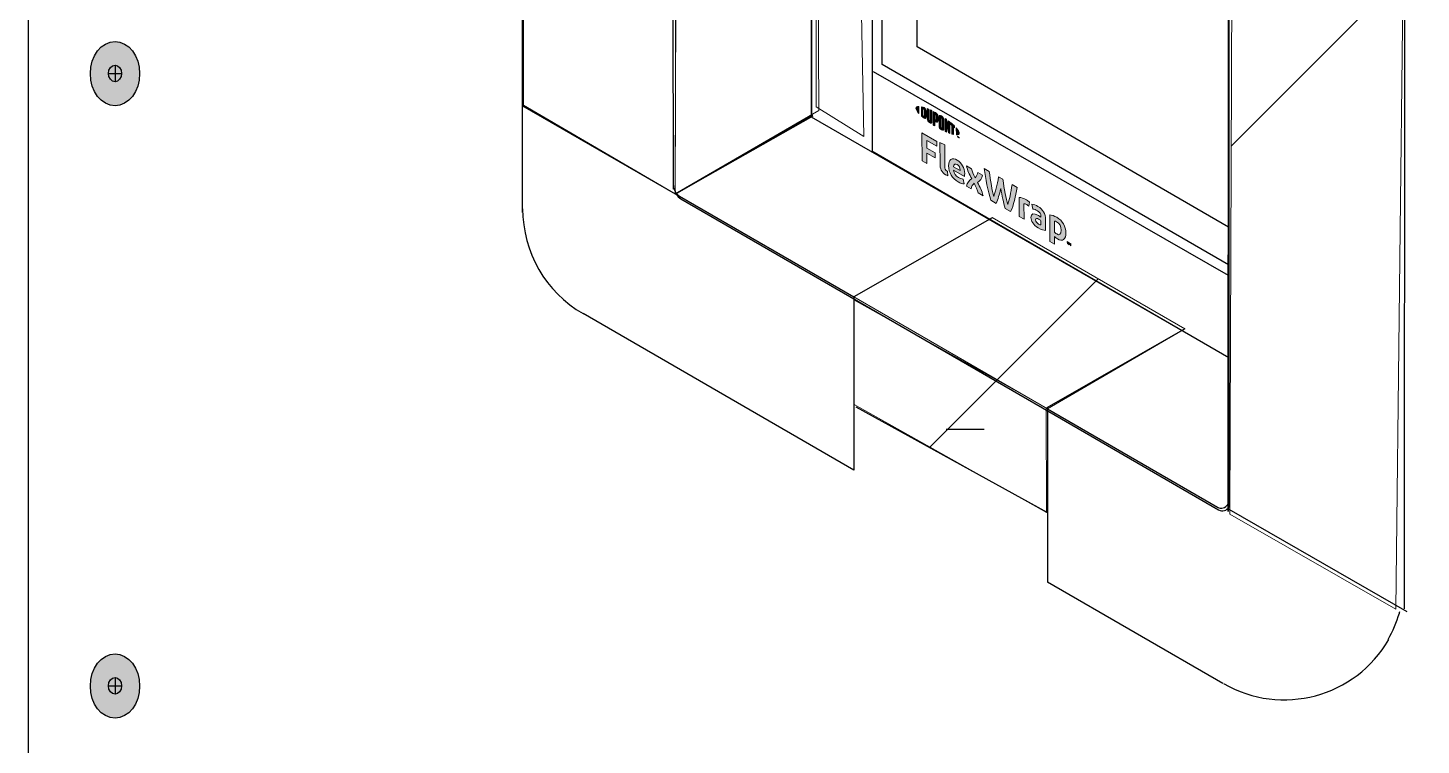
# Model space of a CAD drawing. Header units: inches. Extents: x -22 to 84, y -21 to 19.
# Drawn here: x 62.938 to 65.816, y 7.618 to 9.1 of the extents above; entities that cross this region are included whole.
import ezdxf

# ---------------------------------------------------------------- set-up
doc = ezdxf.new("R2010")
doc.units = ezdxf.units.IN
doc.header["$MEASUREMENT"] = 0
for name, color, linetype, lineweight in [('G-ANNO-TTLB', 7, 'Continuous', 0), ('Layer 12', 7, 'Continuous', 0), ('TYVEK', 7, 'Continuous', 0)]:
    doc.layers.add(name, color=color, linetype=linetype, lineweight=lineweight)
pattern_1 = [(45, (0, 0), (-7.071, 7.071), [])]

# ---------------------------------------------------------------- blocks, each defined once
blk = doc.blocks.new('Block_61')
at = {"layer": 'TYVEK', "true_color": 0x003b71, "transparency": 33554687}
h = blk.add_hatch(color=156, dxfattribs=at)
h.dxf.hatch_style = 2
edge = h.paths.add_edge_path()
edge.add_spline(control_points=[(64.7852, 8.8252), (64.7852, 8.8252), (64.785, 8.8827), (64.785, 8.8827), (64.785, 8.8827), (64.8154, 8.8653), (64.8154, 8.8653), (64.8154, 8.8653), (64.8154, 8.8552), (64.8154, 8.8552), (64.8154, 8.8552), (64.7952, 8.8668), (64.7952, 8.8668), (64.7952, 8.8668), (64.7953, 8.8512), (64.7953, 8.8512), (64.7953, 8.8512), (64.8122, 8.8415), (64.8122, 8.8415), (64.8122, 8.8415), (64.8122, 8.8315), (64.8122, 8.8315), (64.8122, 8.8315), (64.7953, 8.8412), (64.7953, 8.8412), (64.7953, 8.8412), (64.7953, 8.8193), (64.7953, 8.8193), (64.7953, 8.8193), (64.7852, 8.8252), (64.7852, 8.8252)], knot_values=[0, 0, 0, 0, 1, 1, 1, 2, 2, 2, 3, 3, 3, 4, 4, 4, 5, 5, 5, 6, 6, 6, 7, 7, 7, 8, 8, 8, 9, 9, 9, 10, 10, 10, 10], degree=3, periodic=0)
h = blk.add_hatch(color=156, dxfattribs=at)
h.dxf.hatch_style = 2
edge = h.paths.add_edge_path()
edge.add_spline(control_points=[(64.832, 8.8135), (64.832, 8.809), (64.833, 8.8061), (64.8359, 8.8044), (64.8366, 8.804), (64.8373, 8.8037), (64.8379, 8.8035), (64.8379, 8.8035), (64.8387, 8.7941), (64.8387, 8.7941), (64.8373, 8.7946), (64.8351, 8.7955), (64.8337, 8.7963), (64.8255, 8.801), (64.8222, 8.8091), (64.8222, 8.8189), (64.8222, 8.8189), (64.8221, 8.8628), (64.8221, 8.8628), (64.8221, 8.8628), (64.8319, 8.8578), (64.8319, 8.8578), (64.8319, 8.8578), (64.832, 8.8135), (64.832, 8.8135)], knot_values=[0, 0, 0, 0, 1, 1, 1, 2, 2, 2, 3, 3, 3, 4, 4, 4, 5, 5, 5, 6, 6, 6, 7, 7, 7, 8, 8, 8, 8], degree=3, periodic=0)
h = blk.add_hatch(color=156, dxfattribs=at)
h.dxf.hatch_style = 2
edge = h.paths.add_edge_path()
edge.add_spline(control_points=[(64.8502, 8.8128), (64.8502, 8.8128), (64.8638, 8.805), (64.8638, 8.805), (64.8638, 8.805), (64.8638, 8.806), (64.8638, 8.806), (64.8637, 8.8106), (64.8616, 8.8152), (64.8577, 8.8174), (64.8535, 8.8198), (64.8508, 8.818), (64.8502, 8.8128)], knot_values=[0, 0, 0, 0, 1, 1, 1, 2, 2, 2, 3, 3, 3, 4, 4, 4, 4], degree=3, periodic=0)
edge = h.paths.add_edge_path()
edge.add_spline(control_points=[(64.8719, 8.7772), (64.8687, 8.7774), (64.8641, 8.7789), (64.8594, 8.7816), (64.8479, 8.7882), (64.8401, 8.801), (64.84, 8.8147), (64.84, 8.8277), (64.8472, 8.8325), (64.8577, 8.8265), (64.867, 8.8211), (64.8731, 8.81), (64.8732, 8.7989), (64.8732, 8.7965), (64.873, 8.7944), (64.8729, 8.7929), (64.8729, 8.7929), (64.8504, 8.8058), (64.8504, 8.8058), (64.8513, 8.7987), (64.8547, 8.7938), (64.8604, 8.7905), (64.8639, 8.7885), (64.8672, 8.7875), (64.8703, 8.7872), (64.8703, 8.7872), (64.8719, 8.7772), (64.8719, 8.7772)], knot_values=[0, 0, 0, 0, 1, 1, 1, 2, 2, 2, 3, 3, 3, 4, 4, 4, 5, 5, 5, 6, 6, 6, 7, 7, 7, 8, 8, 8, 9, 9, 9, 9], degree=3, periodic=0)
h = blk.add_hatch(color=156, dxfattribs=at)
h.dxf.hatch_style = 2
edge = h.paths.add_edge_path()
edge.add_spline(control_points=[(64.8877, 8.7883), (64.8829, 8.7971), (64.8791, 8.805), (64.8769, 8.8144), (64.8769, 8.8144), (64.8875, 8.8083), (64.8875, 8.8083), (64.8884, 8.8041), (64.8916, 8.7967), (64.8947, 8.7902), (64.8974, 8.7933), (64.8996, 8.7968), (64.9001, 8.8011), (64.9001, 8.8011), (64.9101, 8.7954), (64.9101, 8.7954), (64.9083, 8.7879), (64.9051, 8.7837), (64.8998, 8.7804), (64.905, 8.7708), (64.9085, 8.7631), (64.9114, 8.7527), (64.9114, 8.7527), (64.9008, 8.7588), (64.9008, 8.7588), (64.8993, 8.7643), (64.8957, 8.7725), (64.8927, 8.7787), (64.89, 8.7757), (64.8875, 8.7723), (64.8865, 8.767), (64.8865, 8.767), (64.8769, 8.7725), (64.8769, 8.7725), (64.8787, 8.78), (64.882, 8.7847), (64.8877, 8.7883)], knot_values=[0, 0, 0, 0, 1, 1, 1, 2, 2, 2, 3, 3, 3, 4, 4, 4, 5, 5, 5, 6, 6, 6, 7, 7, 7, 8, 8, 8, 9, 9, 9, 10, 10, 10, 11, 11, 11, 12, 12, 12, 12], degree=3, periodic=0)
h = blk.add_hatch(color=156, dxfattribs=at)
h.dxf.hatch_style = 2
edge = h.paths.add_edge_path()
edge.add_spline(control_points=[(64.9711, 8.7759), (64.9711, 8.7759), (64.9815, 8.7699), (64.9815, 8.7699), (64.9788, 8.7523), (64.9741, 8.7324), (64.9681, 8.7201), (64.9681, 8.7201), (64.9569, 8.7266), (64.9569, 8.7266), (64.9534, 8.7388), (64.9503, 8.7527), (64.9476, 8.7677), (64.9449, 8.7558), (64.9419, 8.7455), (64.9383, 8.7372), (64.9383, 8.7372), (64.9272, 8.7437), (64.9272, 8.7437), (64.9214, 8.7627), (64.9163, 8.7882), (64.9136, 8.8089), (64.9136, 8.8089), (64.924, 8.8029), (64.924, 8.8029), (64.9262, 8.7843), (64.9302, 8.7626), (64.9332, 8.7513), (64.9362, 8.7591), (64.941, 8.7753), (64.943, 8.792), (64.943, 8.792), (64.9521, 8.7868), (64.9521, 8.7868), (64.9543, 8.7676), (64.959, 8.7461), (64.9621, 8.7347), (64.9649, 8.7426), (64.969, 8.7598), (64.9711, 8.7759)], knot_values=[0, 0, 0, 0, 1, 1, 1, 2, 2, 2, 3, 3, 3, 4, 4, 4, 5, 5, 5, 6, 6, 6, 7, 7, 7, 8, 8, 8, 9, 9, 9, 10, 10, 10, 11, 11, 11, 12, 12, 12, 13, 13, 13, 13], degree=3, periodic=0)
h = blk.add_hatch(color=156, dxfattribs=at)
h.dxf.hatch_style = 2
edge = h.paths.add_edge_path()
edge.add_spline(control_points=[(65.0008, 8.7443), (65.0034, 8.7428), (65.0058, 8.7411), (65.0072, 8.7399), (65.0072, 8.7399), (65.0058, 8.7314), (65.0058, 8.7314), (65.0046, 8.7326), (65.0031, 8.7336), (65.0016, 8.7345), (64.999, 8.736), (64.9972, 8.7364), (64.9957, 8.7365), (64.9957, 8.7365), (64.9958, 8.7043), (64.9958, 8.7043), (64.9958, 8.7043), (64.9859, 8.7099), (64.9859, 8.7099), (64.9859, 8.7099), (64.9858, 8.7493), (64.9858, 8.7493), (64.9897, 8.7493), (64.9957, 8.7472), (65.0008, 8.7443)], knot_values=[0, 0, 0, 0, 1, 1, 1, 2, 2, 2, 3, 3, 3, 4, 4, 4, 5, 5, 5, 6, 6, 6, 7, 7, 7, 8, 8, 8, 8], degree=3, periodic=0)
h = blk.add_hatch(color=156, dxfattribs=at)
h.dxf.hatch_style = 2
edge = h.paths.add_edge_path()
edge.add_spline(control_points=[(65.0307, 8.6925), (65.0307, 8.6925), (65.0307, 8.7013), (65.0307, 8.7013), (65.0291, 8.7026), (65.0274, 8.7039), (65.0257, 8.7048), (65.0224, 8.7067), (65.0198, 8.7067), (65.0198, 8.7028), (65.0198, 8.6994), (65.022, 8.6964), (65.0258, 8.6942), (65.0279, 8.693), (65.0297, 8.6924), (65.0307, 8.6925)], knot_values=[0, 0, 0, 0, 1, 1, 1, 2, 2, 2, 3, 3, 3, 4, 4, 4, 5, 5, 5, 5], degree=3, periodic=0)
edge = h.paths.add_edge_path()
edge.add_spline(control_points=[(65.0248, 8.6866), (65.015, 8.6922), (65.0101, 8.7006), (65.0101, 8.708), (65.0101, 8.7161), (65.0158, 8.7175), (65.0244, 8.7127), (65.0264, 8.7116), (65.0289, 8.7098), (65.0307, 8.7084), (65.0307, 8.7084), (65.0307, 8.7104), (65.0307, 8.7104), (65.0307, 8.7154), (65.0282, 8.7192), (65.0234, 8.722), (65.0203, 8.7238), (65.0169, 8.7251), (65.014, 8.7254), (65.014, 8.7254), (65.0122, 8.7353), (65.0122, 8.7353), (65.0153, 8.735), (65.0202, 8.7332), (65.0245, 8.7307), (65.035, 8.7247), (65.0402, 8.7153), (65.0402, 8.7042), (65.0402, 8.7042), (65.0403, 8.6813), (65.0403, 8.6813), (65.0374, 8.6813), (65.0319, 8.6825), (65.0248, 8.6866)], knot_values=[0, 0, 0, 0, 1, 1, 1, 2, 2, 2, 3, 3, 3, 4, 4, 4, 5, 5, 5, 6, 6, 6, 7, 7, 7, 8, 8, 8, 9, 9, 9, 10, 10, 10, 11, 11, 11, 11], degree=3, periodic=0)
h = blk.add_hatch(color=156, dxfattribs=at)
h.dxf.hatch_style = 2
edge = h.paths.add_edge_path()
edge.add_spline(control_points=[(65.0632, 8.6739), (65.0694, 8.6703), (65.0723, 8.6731), (65.0723, 8.6816), (65.0723, 8.689), (65.0696, 8.6954), (65.0631, 8.6992), (65.0613, 8.7002), (65.06, 8.7005), (65.0585, 8.7007), (65.0585, 8.7007), (65.0586, 8.6777), (65.0586, 8.6777), (65.06, 8.6763), (65.0611, 8.6751), (65.0632, 8.6739)], knot_values=[0, 0, 0, 0, 1, 1, 1, 2, 2, 2, 3, 3, 3, 4, 4, 4, 5, 5, 5, 5], degree=3, periodic=0)
edge = h.paths.add_edge_path()
edge.add_spline(control_points=[(65.0646, 8.6639), (65.0621, 8.6654), (65.0604, 8.6667), (65.0586, 8.6684), (65.0586, 8.6684), (65.0587, 8.6528), (65.0587, 8.6528), (65.0587, 8.6528), (65.0489, 8.6584), (65.0489, 8.6584), (65.0489, 8.6584), (65.0488, 8.7132), (65.0488, 8.7132), (65.0528, 8.713), (65.0585, 8.7112), (65.0636, 8.7083), (65.0753, 8.7015), (65.0823, 8.6893), (65.0823, 8.6762), (65.0823, 8.6627), (65.0757, 8.6575), (65.0646, 8.6639)], knot_values=[0, 0, 0, 0, 1, 1, 1, 2, 2, 2, 3, 3, 3, 4, 4, 4, 5, 5, 5, 6, 6, 6, 7, 7, 7, 7], degree=3, periodic=0)
h = blk.add_hatch(color=156, dxfattribs=at)
h.dxf.hatch_style = 2
edge = h.paths.add_edge_path()
edge.add_spline(control_points=[(65.0894, 8.6555), (65.0897, 8.6543), (65.0901, 8.6534), (65.0905, 8.6524), (65.0909, 8.6529), (65.0912, 8.6535), (65.0916, 8.6543), (65.0916, 8.6543), (65.0926, 8.6537), (65.0926, 8.6537), (65.0926, 8.6537), (65.0926, 8.6494), (65.0926, 8.6494), (65.0926, 8.6494), (65.0917, 8.6499), (65.0917, 8.6499), (65.0917, 8.6499), (65.0917, 8.6519), (65.0917, 8.6519), (65.0917, 8.6519), (65.0917, 8.6525), (65.0917, 8.6525), (65.0915, 8.6521), (65.0911, 8.6516), (65.0908, 8.6512), (65.0908, 8.6512), (65.0901, 8.6516), (65.0901, 8.6516), (65.0898, 8.6523), (65.0895, 8.6532), (65.0892, 8.654), (65.0892, 8.654), (65.0892, 8.6533), (65.0892, 8.6533), (65.0892, 8.6533), (65.0892, 8.6514), (65.0892, 8.6514), (65.0892, 8.6514), (65.0883, 8.6519), (65.0883, 8.6519), (65.0883, 8.6519), (65.0883, 8.6561), (65.0883, 8.6561), (65.0883, 8.6561), (65.0894, 8.6555), (65.0894, 8.6555)], knot_values=[0, 0, 0, 0, 1, 1, 1, 2, 2, 2, 3, 3, 3, 4, 4, 4, 5, 5, 5, 6, 6, 6, 7, 7, 7, 8, 8, 8, 9, 9, 9, 10, 10, 10, 11, 11, 11, 12, 12, 12, 13, 13, 13, 14, 14, 14, 15, 15, 15, 15], degree=3, periodic=0)
edge = h.paths.add_edge_path()
edge.add_spline(control_points=[(65.0859, 8.6565), (65.0859, 8.6565), (65.0849, 8.6571), (65.0849, 8.6571), (65.0849, 8.6571), (65.0849, 8.6581), (65.0849, 8.6581), (65.0849, 8.6581), (65.0879, 8.6563), (65.0879, 8.6563), (65.0879, 8.6563), (65.0879, 8.6554), (65.0879, 8.6554), (65.0879, 8.6554), (65.0869, 8.656), (65.0869, 8.656), (65.0869, 8.656), (65.0869, 8.6527), (65.0869, 8.6527), (65.0869, 8.6527), (65.0859, 8.6532), (65.0859, 8.6532), (65.0859, 8.6532), (65.0859, 8.6565), (65.0859, 8.6565)], knot_values=[0, 0, 0, 0, 1, 1, 1, 2, 2, 2, 3, 3, 3, 4, 4, 4, 5, 5, 5, 6, 6, 6, 7, 7, 7, 8, 8, 8, 8], degree=3, periodic=0)
at = {"layer": 'TYVEK'}
for points, knots in [([(64.7852, 8.8252), (64.7852, 8.8252), (64.785, 8.8827), (64.785, 8.8827), (64.785, 8.8827), (64.8154, 8.8653), (64.8154, 8.8653), (64.8154, 8.8653), (64.8154, 8.8552), (64.8154, 8.8552), (64.8154, 8.8552), (64.7952, 8.8668), (64.7952, 8.8668), (64.7952, 8.8668), (64.7953, 8.8512), (64.7953, 8.8512), (64.7953, 8.8512), (64.8122, 8.8415), (64.8122, 8.8415), (64.8122, 8.8415), (64.8122, 8.8315), (64.8122, 8.8315), (64.8122, 8.8315), (64.7953, 8.8412), (64.7953, 8.8412), (64.7953, 8.8412), (64.7953, 8.8193), (64.7953, 8.8193), (64.7953, 8.8193), (64.7852, 8.8252), (64.7852, 8.8252)], [0, 0, 0, 0, 1, 1, 1, 2, 2, 2, 3, 3, 3, 4, 4, 4, 5, 5, 5, 6, 6, 6, 7, 7, 7, 8, 8, 8, 9, 9, 9, 10, 10, 10, 10]), ([(64.832, 8.8135), (64.832, 8.809), (64.833, 8.8061), (64.8359, 8.8044), (64.8366, 8.804), (64.8373, 8.8037), (64.8379, 8.8035), (64.8379, 8.8035), (64.8387, 8.7941), (64.8387, 8.7941), (64.8373, 8.7946), (64.8351, 8.7955), (64.8337, 8.7963), (64.8255, 8.801), (64.8222, 8.8091), (64.8222, 8.8189), (64.8222, 8.8189), (64.8221, 8.8628), (64.8221, 8.8628), (64.8221, 8.8628), (64.8319, 8.8578), (64.8319, 8.8578), (64.8319, 8.8578), (64.832, 8.8135), (64.832, 8.8135)], [0, 0, 0, 0, 1, 1, 1, 2, 2, 2, 3, 3, 3, 4, 4, 4, 5, 5, 5, 6, 6, 6, 7, 7, 7, 8, 8, 8, 8]), ([(64.8719, 8.7772), (64.8687, 8.7774), (64.8641, 8.7789), (64.8594, 8.7816), (64.8479, 8.7882), (64.8401, 8.801), (64.84, 8.8147), (64.84, 8.8277), (64.8472, 8.8325), (64.8577, 8.8265), (64.867, 8.8211), (64.8731, 8.81), (64.8732, 8.7989), (64.8732, 8.7965), (64.873, 8.7944), (64.8729, 8.7929), (64.8729, 8.7929), (64.8504, 8.8058), (64.8504, 8.8058), (64.8513, 8.7987), (64.8547, 8.7938), (64.8604, 8.7905), (64.8639, 8.7885), (64.8672, 8.7875), (64.8703, 8.7872), (64.8703, 8.7872), (64.8719, 8.7772), (64.8719, 8.7772)], [0, 0, 0, 0, 1, 1, 1, 2, 2, 2, 3, 3, 3, 4, 4, 4, 5, 5, 5, 6, 6, 6, 7, 7, 7, 8, 8, 8, 9, 9, 9, 9]), ([(64.8502, 8.8128), (64.8502, 8.8128), (64.8638, 8.805), (64.8638, 8.805), (64.8638, 8.805), (64.8638, 8.806), (64.8638, 8.806), (64.8637, 8.8106), (64.8616, 8.8152), (64.8577, 8.8174), (64.8535, 8.8198), (64.8508, 8.818), (64.8502, 8.8128)], [0, 0, 0, 0, 1, 1, 1, 2, 2, 2, 3, 3, 3, 4, 4, 4, 4]), ([(64.8877, 8.7883), (64.8829, 8.7971), (64.8791, 8.805), (64.8769, 8.8144), (64.8769, 8.8144), (64.8875, 8.8083), (64.8875, 8.8083), (64.8884, 8.8041), (64.8916, 8.7967), (64.8947, 8.7902), (64.8974, 8.7933), (64.8996, 8.7968), (64.9001, 8.8011), (64.9001, 8.8011), (64.9101, 8.7954), (64.9101, 8.7954), (64.9083, 8.7879), (64.9051, 8.7837), (64.8998, 8.7804), (64.905, 8.7708), (64.9085, 8.7631), (64.9114, 8.7527), (64.9114, 8.7527), (64.9008, 8.7588), (64.9008, 8.7588), (64.8993, 8.7643), (64.8957, 8.7725), (64.8927, 8.7787), (64.89, 8.7757), (64.8875, 8.7723), (64.8865, 8.767), (64.8865, 8.767), (64.8769, 8.7725), (64.8769, 8.7725), (64.8787, 8.78), (64.882, 8.7847), (64.8877, 8.7883)], [0, 0, 0, 0, 1, 1, 1, 2, 2, 2, 3, 3, 3, 4, 4, 4, 5, 5, 5, 6, 6, 6, 7, 7, 7, 8, 8, 8, 9, 9, 9, 10, 10, 10, 11, 11, 11, 12, 12, 12, 12]), ([(64.9711, 8.7759), (64.9711, 8.7759), (64.9815, 8.7699), (64.9815, 8.7699), (64.9788, 8.7523), (64.9741, 8.7324), (64.9681, 8.7201), (64.9681, 8.7201), (64.9569, 8.7266), (64.9569, 8.7266), (64.9534, 8.7388), (64.9503, 8.7527), (64.9476, 8.7677), (64.9449, 8.7558), (64.9419, 8.7455), (64.9383, 8.7372), (64.9383, 8.7372), (64.9272, 8.7437), (64.9272, 8.7437), (64.9214, 8.7627), (64.9163, 8.7882), (64.9136, 8.8089), (64.9136, 8.8089), (64.924, 8.8029), (64.924, 8.8029), (64.9262, 8.7843), (64.9302, 8.7626), (64.9332, 8.7513), (64.9362, 8.7591), (64.941, 8.7753), (64.943, 8.792), (64.943, 8.792), (64.9521, 8.7868), (64.9521, 8.7868), (64.9543, 8.7676), (64.959, 8.7461), (64.9621, 8.7347), (64.9649, 8.7426), (64.969, 8.7598), (64.9711, 8.7759)], [0, 0, 0, 0, 1, 1, 1, 2, 2, 2, 3, 3, 3, 4, 4, 4, 5, 5, 5, 6, 6, 6, 7, 7, 7, 8, 8, 8, 9, 9, 9, 10, 10, 10, 11, 11, 11, 12, 12, 12, 13, 13, 13, 13]), ([(65.0008, 8.7443), (65.0034, 8.7428), (65.0058, 8.7411), (65.0072, 8.7399), (65.0072, 8.7399), (65.0058, 8.7314), (65.0058, 8.7314), (65.0046, 8.7326), (65.0031, 8.7336), (65.0016, 8.7345), (64.999, 8.736), (64.9972, 8.7364), (64.9957, 8.7365), (64.9957, 8.7365), (64.9958, 8.7043), (64.9958, 8.7043), (64.9958, 8.7043), (64.9859, 8.7099), (64.9859, 8.7099), (64.9859, 8.7099), (64.9858, 8.7493), (64.9858, 8.7493), (64.9897, 8.7493), (64.9957, 8.7472), (65.0008, 8.7443)], [0, 0, 0, 0, 1, 1, 1, 2, 2, 2, 3, 3, 3, 4, 4, 4, 5, 5, 5, 6, 6, 6, 7, 7, 7, 8, 8, 8, 8]), ([(65.0248, 8.6866), (65.015, 8.6922), (65.0101, 8.7006), (65.0101, 8.708), (65.0101, 8.7161), (65.0158, 8.7175), (65.0244, 8.7127), (65.0264, 8.7116), (65.0289, 8.7098), (65.0307, 8.7084), (65.0307, 8.7084), (65.0307, 8.7104), (65.0307, 8.7104), (65.0307, 8.7154), (65.0282, 8.7192), (65.0234, 8.722), (65.0203, 8.7238), (65.0169, 8.7251), (65.014, 8.7254), (65.014, 8.7254), (65.0122, 8.7353), (65.0122, 8.7353), (65.0153, 8.735), (65.0202, 8.7332), (65.0245, 8.7307), (65.035, 8.7247), (65.0402, 8.7153), (65.0402, 8.7042), (65.0402, 8.7042), (65.0403, 8.6813), (65.0403, 8.6813), (65.0374, 8.6813), (65.0319, 8.6825), (65.0248, 8.6866)], [0, 0, 0, 0, 1, 1, 1, 2, 2, 2, 3, 3, 3, 4, 4, 4, 5, 5, 5, 6, 6, 6, 7, 7, 7, 8, 8, 8, 9, 9, 9, 10, 10, 10, 11, 11, 11, 11]), ([(65.0307, 8.6925), (65.0307, 8.6925), (65.0307, 8.7013), (65.0307, 8.7013), (65.0291, 8.7026), (65.0274, 8.7039), (65.0257, 8.7048), (65.0224, 8.7067), (65.0198, 8.7067), (65.0198, 8.7028), (65.0198, 8.6994), (65.022, 8.6964), (65.0258, 8.6942), (65.0279, 8.693), (65.0297, 8.6924), (65.0307, 8.6925)], [0, 0, 0, 0, 1, 1, 1, 2, 2, 2, 3, 3, 3, 4, 4, 4, 5, 5, 5, 5]), ([(65.0646, 8.6639), (65.0621, 8.6654), (65.0604, 8.6667), (65.0586, 8.6684), (65.0586, 8.6684), (65.0587, 8.6528), (65.0587, 8.6528), (65.0587, 8.6528), (65.0489, 8.6584), (65.0489, 8.6584), (65.0489, 8.6584), (65.0488, 8.7132), (65.0488, 8.7132), (65.0528, 8.713), (65.0585, 8.7112), (65.0636, 8.7083), (65.0753, 8.7015), (65.0823, 8.6893), (65.0823, 8.6762), (65.0823, 8.6627), (65.0757, 8.6575), (65.0646, 8.6639)], [0, 0, 0, 0, 1, 1, 1, 2, 2, 2, 3, 3, 3, 4, 4, 4, 5, 5, 5, 6, 6, 6, 7, 7, 7, 7]), ([(65.0632, 8.6739), (65.0694, 8.6703), (65.0723, 8.6731), (65.0723, 8.6816), (65.0723, 8.689), (65.0696, 8.6954), (65.0631, 8.6992), (65.0613, 8.7002), (65.06, 8.7005), (65.0585, 8.7007), (65.0585, 8.7007), (65.0586, 8.6777), (65.0586, 8.6777), (65.06, 8.6763), (65.0611, 8.6751), (65.0632, 8.6739)], [0, 0, 0, 0, 1, 1, 1, 2, 2, 2, 3, 3, 3, 4, 4, 4, 5, 5, 5, 5]), ([(65.0859, 8.6565), (65.0859, 8.6565), (65.0849, 8.6571), (65.0849, 8.6571), (65.0849, 8.6571), (65.0849, 8.6581), (65.0849, 8.6581), (65.0849, 8.6581), (65.0879, 8.6563), (65.0879, 8.6563), (65.0879, 8.6563), (65.0879, 8.6554), (65.0879, 8.6554), (65.0879, 8.6554), (65.0869, 8.656), (65.0869, 8.656), (65.0869, 8.656), (65.0869, 8.6527), (65.0869, 8.6527), (65.0869, 8.6527), (65.0859, 8.6532), (65.0859, 8.6532), (65.0859, 8.6532), (65.0859, 8.6565), (65.0859, 8.6565)], [0, 0, 0, 0, 1, 1, 1, 2, 2, 2, 3, 3, 3, 4, 4, 4, 5, 5, 5, 6, 6, 6, 7, 7, 7, 8, 8, 8, 8]), ([(65.0894, 8.6555), (65.0897, 8.6543), (65.0901, 8.6534), (65.0905, 8.6524), (65.0909, 8.6529), (65.0912, 8.6535), (65.0916, 8.6543), (65.0916, 8.6543), (65.0926, 8.6537), (65.0926, 8.6537), (65.0926, 8.6537), (65.0926, 8.6494), (65.0926, 8.6494), (65.0926, 8.6494), (65.0917, 8.6499), (65.0917, 8.6499), (65.0917, 8.6499), (65.0917, 8.6519), (65.0917, 8.6519), (65.0917, 8.6519), (65.0917, 8.6525), (65.0917, 8.6525), (65.0915, 8.6521), (65.0911, 8.6516), (65.0908, 8.6512), (65.0908, 8.6512), (65.0901, 8.6516), (65.0901, 8.6516), (65.0898, 8.6523), (65.0895, 8.6532), (65.0892, 8.654), (65.0892, 8.654), (65.0892, 8.6533), (65.0892, 8.6533), (65.0892, 8.6533), (65.0892, 8.6514), (65.0892, 8.6514), (65.0892, 8.6514), (65.0883, 8.6519), (65.0883, 8.6519), (65.0883, 8.6519), (65.0883, 8.6561), (65.0883, 8.6561), (65.0883, 8.6561), (65.0894, 8.6555), (65.0894, 8.6555)], [0, 0, 0, 0, 1, 1, 1, 2, 2, 2, 3, 3, 3, 4, 4, 4, 5, 5, 5, 6, 6, 6, 7, 7, 7, 8, 8, 8, 9, 9, 9, 10, 10, 10, 11, 11, 11, 12, 12, 12, 13, 13, 13, 14, 14, 14, 15, 15, 15, 15])]:
    blk.add_open_spline(points, degree=3, knots=knots, dxfattribs=at)
blk = doc.blocks.new('Block_62')
at = {"layer": 'TYVEK', "true_color": 0x003b71, "transparency": 33554687}
h = blk.add_hatch(color=156, dxfattribs=at)
h.dxf.hatch_style = 2
edge = h.paths.add_edge_path()
edge.add_spline(control_points=[(64.7725, 8.9338), (64.7725, 8.9311), (64.7747, 8.9274), (64.7786, 8.923), (64.7786, 8.923), (64.7786, 8.9375), (64.7786, 8.9375), (64.7747, 8.9376), (64.7725, 8.9364), (64.7725, 8.9338)], knot_values=[0, 0, 0, 0, 1, 1, 1, 2, 2, 2, 3, 3, 3, 3], degree=3, periodic=0)
h = blk.add_hatch(color=156, dxfattribs=at)
h.dxf.hatch_style = 2
edge = h.paths.add_edge_path()
edge.add_spline(control_points=[(64.7903, 8.9177), (64.7903, 8.9166), (64.7897, 8.9165), (64.789, 8.9169), (64.7885, 8.9172), (64.7876, 8.9179), (64.787, 8.9185), (64.787, 8.9185), (64.7869, 8.9323), (64.7869, 8.9323), (64.7876, 8.9322), (64.7884, 8.9319), (64.789, 8.9316), (64.7897, 8.9312), (64.7902, 8.9305), (64.7902, 8.9294), (64.7902, 8.9294), (64.7903, 8.9177), (64.7903, 8.9177)], knot_values=[0, 0, 0, 0, 1, 1, 1, 2, 2, 2, 3, 3, 3, 4, 4, 4, 5, 5, 5, 6, 6, 6, 6], degree=3, periodic=0)
edge = h.paths.add_edge_path()
edge.add_spline(control_points=[(64.7894, 8.935), (64.7883, 8.9356), (64.7868, 8.9361), (64.7839, 8.9367), (64.7839, 8.9367), (64.784, 8.9176), (64.784, 8.9176), (64.7865, 8.9153), (64.7884, 8.9137), (64.7895, 8.9131), (64.792, 8.9116), (64.7934, 8.9126), (64.7934, 8.9154), (64.7934, 8.9154), (64.7933, 8.9281), (64.7933, 8.9281), (64.7933, 8.9309), (64.7919, 8.9335), (64.7894, 8.935)], knot_values=[0, 0, 0, 0, 1, 1, 1, 2, 2, 2, 3, 3, 3, 4, 4, 4, 5, 5, 5, 6, 6, 6, 6], degree=3, periodic=0)
h = blk.add_hatch(color=156, dxfattribs=at)
h.dxf.hatch_style = 2
edge = h.paths.add_edge_path()
edge.add_spline(control_points=[(64.8021, 8.9087), (64.8021, 8.9075), (64.8018, 8.907), (64.8006, 8.9079), (64.7994, 8.9087), (64.7991, 8.9095), (64.7991, 8.9108), (64.7991, 8.9108), (64.799, 8.9316), (64.799, 8.9316), (64.7982, 8.932), (64.7965, 8.9327), (64.7957, 8.933), (64.7957, 8.933), (64.7958, 8.9119), (64.7958, 8.9119), (64.7958, 8.9086), (64.7972, 8.9065), (64.8006, 8.9041), (64.8036, 8.9019), (64.8055, 8.9026), (64.8055, 8.9064), (64.8055, 8.9064), (64.8055, 8.9286), (64.8055, 8.9286), (64.8048, 8.9289), (64.8027, 8.9299), (64.802, 8.9303), (64.802, 8.9303), (64.8021, 8.9087), (64.8021, 8.9087)], knot_values=[0, 0, 0, 0, 1, 1, 1, 2, 2, 2, 3, 3, 3, 4, 4, 4, 5, 5, 5, 6, 6, 6, 7, 7, 7, 8, 8, 8, 9, 9, 9, 10, 10, 10, 10], degree=3, periodic=0)
h = blk.add_hatch(color=156, dxfattribs=at)
h.dxf.hatch_style = 2
edge = h.paths.add_edge_path()
edge.add_spline(control_points=[(64.8145, 8.9107), (64.8145, 8.9095), (64.8142, 8.909), (64.8128, 8.9098), (64.8128, 8.9098), (64.8116, 8.9105), (64.8116, 8.9105), (64.8116, 8.9105), (64.8115, 8.9216), (64.8115, 8.9216), (64.8121, 8.9213), (64.8124, 8.9212), (64.8127, 8.921), (64.8142, 8.9201), (64.8145, 8.9193), (64.8145, 8.918), (64.8145, 8.918), (64.8145, 8.9107), (64.8145, 8.9107)], knot_values=[0, 0, 0, 0, 1, 1, 1, 2, 2, 2, 3, 3, 3, 4, 4, 4, 5, 5, 5, 6, 6, 6, 6], degree=3, periodic=0)
edge = h.paths.add_edge_path()
edge.add_spline(control_points=[(64.8129, 8.9248), (64.8123, 8.9251), (64.8101, 8.9263), (64.8081, 8.9273), (64.8081, 8.9273), (64.8082, 8.8992), (64.8082, 8.8992), (64.8089, 8.8988), (64.8106, 8.8977), (64.8116, 8.8971), (64.8116, 8.8971), (64.8116, 8.9066), (64.8116, 8.9066), (64.8116, 8.9066), (64.8129, 8.9059), (64.8129, 8.9059), (64.8165, 8.9038), (64.818, 8.9048), (64.818, 8.9084), (64.818, 8.9084), (64.8179, 8.9166), (64.8179, 8.9166), (64.8179, 8.9201), (64.8163, 8.9228), (64.8129, 8.9248)], knot_values=[0, 0, 0, 0, 1, 1, 1, 2, 2, 2, 3, 3, 3, 4, 4, 4, 5, 5, 5, 6, 6, 6, 7, 7, 7, 8, 8, 8, 8], degree=3, periodic=0)
h = blk.add_hatch(color=156, dxfattribs=at)
h.dxf.hatch_style = 2
edge = h.paths.add_edge_path()
edge.add_spline(control_points=[(64.8267, 8.8939), (64.8267, 8.8928), (64.8264, 8.8924), (64.8252, 8.893), (64.824, 8.8937), (64.8236, 8.8945), (64.8236, 8.8956), (64.8236, 8.8956), (64.8236, 8.9131), (64.8236, 8.9131), (64.8236, 8.9143), (64.8239, 8.9147), (64.8252, 8.914), (64.8264, 8.9132), (64.8267, 8.9124), (64.8267, 8.9113), (64.8267, 8.9113), (64.8267, 8.8939), (64.8267, 8.8939)], knot_values=[0, 0, 0, 0, 1, 1, 1, 2, 2, 2, 3, 3, 3, 4, 4, 4, 5, 5, 5, 6, 6, 6, 6], degree=3, periodic=0)
edge = h.paths.add_edge_path()
edge.add_spline(control_points=[(64.8252, 8.9179), (64.822, 8.9199), (64.8201, 8.9193), (64.8201, 8.9156), (64.8201, 8.9156), (64.8202, 8.8973), (64.8202, 8.8973), (64.8202, 8.8934), (64.8219, 8.8908), (64.8252, 8.8891), (64.8285, 8.8874), (64.8302, 8.8878), (64.8302, 8.892), (64.8302, 8.892), (64.8301, 8.9095), (64.8301, 8.9095), (64.8301, 8.9134), (64.8286, 8.9157), (64.8252, 8.9179)], knot_values=[0, 0, 0, 0, 1, 1, 1, 2, 2, 2, 3, 3, 3, 4, 4, 4, 5, 5, 5, 6, 6, 6, 6], degree=3, periodic=0)
h = blk.add_hatch(color=156, dxfattribs=at)
h.dxf.hatch_style = 2
edge = h.paths.add_edge_path()
edge.add_spline(control_points=[(64.8397, 8.894), (64.8397, 8.894), (64.8358, 8.9104), (64.8358, 8.9104), (64.8348, 8.9111), (64.8336, 8.912), (64.8326, 8.9127), (64.8326, 8.9127), (64.8327, 8.8858), (64.8327, 8.8858), (64.8333, 8.8854), (64.8351, 8.8847), (64.8359, 8.8843), (64.8359, 8.8843), (64.8356, 8.9003), (64.8356, 8.9003), (64.8356, 8.9003), (64.8397, 8.8828), (64.8397, 8.8828), (64.8405, 8.8824), (64.8418, 8.882), (64.8426, 8.8817), (64.8426, 8.8817), (64.8425, 8.9053), (64.8425, 8.9053), (64.8417, 8.906), (64.8401, 8.9072), (64.8394, 8.9078), (64.8394, 8.9078), (64.8397, 8.894), (64.8397, 8.894)], knot_values=[0, 0, 0, 0, 1, 1, 1, 2, 2, 2, 3, 3, 3, 4, 4, 4, 5, 5, 5, 6, 6, 6, 7, 7, 7, 8, 8, 8, 9, 9, 9, 10, 10, 10, 10], degree=3, periodic=0)
h = blk.add_hatch(color=156, dxfattribs=at)
h.dxf.hatch_style = 2
edge = h.paths.add_edge_path()
edge.add_spline(control_points=[(64.8442, 8.9002), (64.8451, 8.8996), (64.8459, 8.8989), (64.8467, 8.8982), (64.8467, 8.8982), (64.8468, 8.8803), (64.8468, 8.8803), (64.8475, 8.8801), (64.8489, 8.8797), (64.8498, 8.8795), (64.8498, 8.8795), (64.8498, 8.8956), (64.8498, 8.8956), (64.8507, 8.8948), (64.8515, 8.8941), (64.8523, 8.8934), (64.8523, 8.8934), (64.8523, 8.8969), (64.8523, 8.8969), (64.8499, 8.8992), (64.8473, 8.9015), (64.8442, 8.904), (64.8442, 8.904), (64.8442, 8.9002), (64.8442, 8.9002)], knot_values=[0, 0, 0, 0, 1, 1, 1, 2, 2, 2, 3, 3, 3, 4, 4, 4, 5, 5, 5, 6, 6, 6, 7, 7, 7, 8, 8, 8, 8], degree=3, periodic=0)
h = blk.add_hatch(color=156, dxfattribs=at)
h.dxf.hatch_style = 2
edge = h.paths.add_edge_path()
edge.add_spline(control_points=[(64.8621, 8.8823), (64.8621, 8.8797), (64.8599, 8.8785), (64.856, 8.8786), (64.856, 8.8786), (64.8559, 8.8931), (64.8559, 8.8931), (64.8598, 8.8887), (64.8621, 8.885), (64.8621, 8.8823)], knot_values=[0, 0, 0, 0, 1, 1, 1, 2, 2, 2, 3, 3, 3, 3], degree=3, periodic=0)
h = blk.add_hatch(color=156, dxfattribs=at)
h.dxf.hatch_style = 2
edge = h.paths.add_edge_path()
edge.add_spline(control_points=[(64.8603, 8.8747), (64.8603, 8.8747), (64.8607, 8.8745), (64.8607, 8.8745), (64.8607, 8.8745), (64.8612, 8.8732), (64.8612, 8.8732), (64.8612, 8.8732), (64.8617, 8.8739), (64.8617, 8.8739), (64.8617, 8.8739), (64.8621, 8.8737), (64.8621, 8.8737), (64.8621, 8.8737), (64.8621, 8.8716), (64.8621, 8.8716), (64.8621, 8.8716), (64.8618, 8.8718), (64.8618, 8.8718), (64.8618, 8.8718), (64.8618, 8.8732), (64.8618, 8.8732), (64.8618, 8.8732), (64.8612, 8.8726), (64.8612, 8.8726), (64.8612, 8.8726), (64.8612, 8.8726), (64.8612, 8.8726), (64.8612, 8.8726), (64.8606, 8.8739), (64.8606, 8.8739), (64.8606, 8.8739), (64.8606, 8.8724), (64.8606, 8.8724), (64.8606, 8.8724), (64.8603, 8.8726), (64.8603, 8.8726), (64.8603, 8.8726), (64.8603, 8.8747), (64.8603, 8.8747)], knot_values=[0, 0, 0, 0, 1, 1, 1, 2, 2, 2, 3, 3, 3, 4, 4, 4, 5, 5, 5, 6, 6, 6, 7, 7, 7, 8, 8, 8, 9, 9, 9, 10, 10, 10, 11, 11, 11, 12, 12, 12, 13, 13, 13, 13], degree=3, periodic=0)
edge = h.paths.add_edge_path()
edge.add_spline(control_points=[(64.859, 8.8751), (64.859, 8.8751), (64.8584, 8.8754), (64.8584, 8.8754), (64.8584, 8.8754), (64.8584, 8.8758), (64.8584, 8.8758), (64.8584, 8.8758), (64.8599, 8.8749), (64.8599, 8.8749), (64.8599, 8.8749), (64.8599, 8.8746), (64.8599, 8.8746), (64.8599, 8.8746), (64.8593, 8.8749), (64.8593, 8.8749), (64.8593, 8.8749), (64.8593, 8.8732), (64.8593, 8.8732), (64.8593, 8.8732), (64.859, 8.8734), (64.859, 8.8734), (64.859, 8.8734), (64.859, 8.8751), (64.859, 8.8751)], knot_values=[0, 0, 0, 0, 1, 1, 1, 2, 2, 2, 3, 3, 3, 4, 4, 4, 5, 5, 5, 6, 6, 6, 7, 7, 7, 8, 8, 8, 8], degree=3, periodic=0)
at = {"layer": 'TYVEK'}
for points, knots in [([(64.7725, 8.9338), (64.7725, 8.9311), (64.7747, 8.9274), (64.7786, 8.923), (64.7786, 8.923), (64.7786, 8.9375), (64.7786, 8.9375), (64.7747, 8.9376), (64.7725, 8.9364), (64.7725, 8.9338)], [0, 0, 0, 0, 1, 1, 1, 2, 2, 2, 3, 3, 3, 3]), ([(64.7894, 8.935), (64.7883, 8.9356), (64.7868, 8.9361), (64.7839, 8.9367), (64.7839, 8.9367), (64.784, 8.9176), (64.784, 8.9176), (64.7865, 8.9153), (64.7884, 8.9137), (64.7895, 8.9131), (64.792, 8.9116), (64.7934, 8.9126), (64.7934, 8.9154), (64.7934, 8.9154), (64.7933, 8.9281), (64.7933, 8.9281), (64.7933, 8.9309), (64.7919, 8.9335), (64.7894, 8.935)], [0, 0, 0, 0, 1, 1, 1, 2, 2, 2, 3, 3, 3, 4, 4, 4, 5, 5, 5, 6, 6, 6, 6]), ([(64.7903, 8.9177), (64.7903, 8.9166), (64.7897, 8.9165), (64.789, 8.9169), (64.7885, 8.9172), (64.7876, 8.9179), (64.787, 8.9185), (64.787, 8.9185), (64.7869, 8.9323), (64.7869, 8.9323), (64.7876, 8.9322), (64.7884, 8.9319), (64.789, 8.9316), (64.7897, 8.9312), (64.7902, 8.9305), (64.7902, 8.9294), (64.7902, 8.9294), (64.7903, 8.9177), (64.7903, 8.9177)], [0, 0, 0, 0, 1, 1, 1, 2, 2, 2, 3, 3, 3, 4, 4, 4, 5, 5, 5, 6, 6, 6, 6]), ([(64.8021, 8.9087), (64.8021, 8.9075), (64.8018, 8.907), (64.8006, 8.9079), (64.7994, 8.9087), (64.7991, 8.9095), (64.7991, 8.9108), (64.7991, 8.9108), (64.799, 8.9316), (64.799, 8.9316), (64.7982, 8.932), (64.7965, 8.9327), (64.7957, 8.933), (64.7957, 8.933), (64.7958, 8.9119), (64.7958, 8.9119), (64.7958, 8.9086), (64.7972, 8.9065), (64.8006, 8.9041), (64.8036, 8.9019), (64.8055, 8.9026), (64.8055, 8.9064), (64.8055, 8.9064), (64.8055, 8.9286), (64.8055, 8.9286), (64.8048, 8.9289), (64.8027, 8.9299), (64.802, 8.9303), (64.802, 8.9303), (64.8021, 8.9087), (64.8021, 8.9087)], [0, 0, 0, 0, 1, 1, 1, 2, 2, 2, 3, 3, 3, 4, 4, 4, 5, 5, 5, 6, 6, 6, 7, 7, 7, 8, 8, 8, 9, 9, 9, 10, 10, 10, 10]), ([(64.8129, 8.9248), (64.8123, 8.9251), (64.8101, 8.9263), (64.8081, 8.9273), (64.8081, 8.9273), (64.8082, 8.8992), (64.8082, 8.8992), (64.8089, 8.8988), (64.8106, 8.8977), (64.8116, 8.8971), (64.8116, 8.8971), (64.8116, 8.9066), (64.8116, 8.9066), (64.8116, 8.9066), (64.8129, 8.9059), (64.8129, 8.9059), (64.8165, 8.9038), (64.818, 8.9048), (64.818, 8.9084), (64.818, 8.9084), (64.8179, 8.9166), (64.8179, 8.9166), (64.8179, 8.9201), (64.8163, 8.9228), (64.8129, 8.9248)], [0, 0, 0, 0, 1, 1, 1, 2, 2, 2, 3, 3, 3, 4, 4, 4, 5, 5, 5, 6, 6, 6, 7, 7, 7, 8, 8, 8, 8]), ([(64.8145, 8.9107), (64.8145, 8.9095), (64.8142, 8.909), (64.8128, 8.9098), (64.8128, 8.9098), (64.8116, 8.9105), (64.8116, 8.9105), (64.8116, 8.9105), (64.8115, 8.9216), (64.8115, 8.9216), (64.8121, 8.9213), (64.8124, 8.9212), (64.8127, 8.921), (64.8142, 8.9201), (64.8145, 8.9193), (64.8145, 8.918), (64.8145, 8.918), (64.8145, 8.9107), (64.8145, 8.9107)], [0, 0, 0, 0, 1, 1, 1, 2, 2, 2, 3, 3, 3, 4, 4, 4, 5, 5, 5, 6, 6, 6, 6]), ([(64.8252, 8.9179), (64.822, 8.9199), (64.8201, 8.9193), (64.8201, 8.9156), (64.8201, 8.9156), (64.8202, 8.8973), (64.8202, 8.8973), (64.8202, 8.8934), (64.8219, 8.8908), (64.8252, 8.8891), (64.8285, 8.8874), (64.8302, 8.8878), (64.8302, 8.892), (64.8302, 8.892), (64.8301, 8.9095), (64.8301, 8.9095), (64.8301, 8.9134), (64.8286, 8.9157), (64.8252, 8.9179)], [0, 0, 0, 0, 1, 1, 1, 2, 2, 2, 3, 3, 3, 4, 4, 4, 5, 5, 5, 6, 6, 6, 6]), ([(64.8267, 8.8939), (64.8267, 8.8928), (64.8264, 8.8924), (64.8252, 8.893), (64.824, 8.8937), (64.8236, 8.8945), (64.8236, 8.8956), (64.8236, 8.8956), (64.8236, 8.9131), (64.8236, 8.9131), (64.8236, 8.9143), (64.8239, 8.9147), (64.8252, 8.914), (64.8264, 8.9132), (64.8267, 8.9124), (64.8267, 8.9113), (64.8267, 8.9113), (64.8267, 8.8939), (64.8267, 8.8939)], [0, 0, 0, 0, 1, 1, 1, 2, 2, 2, 3, 3, 3, 4, 4, 4, 5, 5, 5, 6, 6, 6, 6]), ([(64.8397, 8.894), (64.8397, 8.894), (64.8358, 8.9104), (64.8358, 8.9104), (64.8348, 8.9111), (64.8336, 8.912), (64.8326, 8.9127), (64.8326, 8.9127), (64.8327, 8.8858), (64.8327, 8.8858), (64.8333, 8.8854), (64.8351, 8.8847), (64.8359, 8.8843), (64.8359, 8.8843), (64.8356, 8.9003), (64.8356, 8.9003), (64.8356, 8.9003), (64.8397, 8.8828), (64.8397, 8.8828), (64.8405, 8.8824), (64.8418, 8.882), (64.8426, 8.8817), (64.8426, 8.8817), (64.8425, 8.9053), (64.8425, 8.9053), (64.8417, 8.906), (64.8401, 8.9072), (64.8394, 8.9078), (64.8394, 8.9078), (64.8397, 8.894), (64.8397, 8.894)], [0, 0, 0, 0, 1, 1, 1, 2, 2, 2, 3, 3, 3, 4, 4, 4, 5, 5, 5, 6, 6, 6, 7, 7, 7, 8, 8, 8, 9, 9, 9, 10, 10, 10, 10]), ([(64.8442, 8.9002), (64.8451, 8.8996), (64.8459, 8.8989), (64.8467, 8.8982), (64.8467, 8.8982), (64.8468, 8.8803), (64.8468, 8.8803), (64.8475, 8.8801), (64.8489, 8.8797), (64.8498, 8.8795), (64.8498, 8.8795), (64.8498, 8.8956), (64.8498, 8.8956), (64.8507, 8.8948), (64.8515, 8.8941), (64.8523, 8.8934), (64.8523, 8.8934), (64.8523, 8.8969), (64.8523, 8.8969), (64.8499, 8.8992), (64.8473, 8.9015), (64.8442, 8.904), (64.8442, 8.904), (64.8442, 8.9002), (64.8442, 8.9002)], [0, 0, 0, 0, 1, 1, 1, 2, 2, 2, 3, 3, 3, 4, 4, 4, 5, 5, 5, 6, 6, 6, 7, 7, 7, 8, 8, 8, 8]), ([(64.8621, 8.8823), (64.8621, 8.8797), (64.8599, 8.8785), (64.856, 8.8786), (64.856, 8.8786), (64.8559, 8.8931), (64.8559, 8.8931), (64.8598, 8.8887), (64.8621, 8.885), (64.8621, 8.8823)], [0, 0, 0, 0, 1, 1, 1, 2, 2, 2, 3, 3, 3, 3]), ([(64.859, 8.8751), (64.859, 8.8751), (64.8584, 8.8754), (64.8584, 8.8754), (64.8584, 8.8754), (64.8584, 8.8758), (64.8584, 8.8758), (64.8584, 8.8758), (64.8599, 8.8749), (64.8599, 8.8749), (64.8599, 8.8749), (64.8599, 8.8746), (64.8599, 8.8746), (64.8599, 8.8746), (64.8593, 8.8749), (64.8593, 8.8749), (64.8593, 8.8749), (64.8593, 8.8732), (64.8593, 8.8732), (64.8593, 8.8732), (64.859, 8.8734), (64.859, 8.8734), (64.859, 8.8734), (64.859, 8.8751), (64.859, 8.8751)], [0, 0, 0, 0, 1, 1, 1, 2, 2, 2, 3, 3, 3, 4, 4, 4, 5, 5, 5, 6, 6, 6, 7, 7, 7, 8, 8, 8, 8]), ([(64.8603, 8.8747), (64.8603, 8.8747), (64.8607, 8.8745), (64.8607, 8.8745), (64.8607, 8.8745), (64.8612, 8.8732), (64.8612, 8.8732), (64.8612, 8.8732), (64.8617, 8.8739), (64.8617, 8.8739), (64.8617, 8.8739), (64.8621, 8.8737), (64.8621, 8.8737), (64.8621, 8.8737), (64.8621, 8.8716), (64.8621, 8.8716), (64.8621, 8.8716), (64.8618, 8.8718), (64.8618, 8.8718), (64.8618, 8.8718), (64.8618, 8.8732), (64.8618, 8.8732), (64.8618, 8.8732), (64.8612, 8.8726), (64.8612, 8.8726), (64.8612, 8.8726), (64.8612, 8.8726), (64.8612, 8.8726), (64.8612, 8.8726), (64.8606, 8.8739), (64.8606, 8.8739), (64.8606, 8.8739), (64.8606, 8.8724), (64.8606, 8.8724), (64.8606, 8.8724), (64.8603, 8.8726), (64.8603, 8.8726), (64.8603, 8.8726), (64.8603, 8.8747), (64.8603, 8.8747)], [0, 0, 0, 0, 1, 1, 1, 2, 2, 2, 3, 3, 3, 4, 4, 4, 5, 5, 5, 6, 6, 6, 7, 7, 7, 8, 8, 8, 9, 9, 9, 10, 10, 10, 11, 11, 11, 12, 12, 12, 13, 13, 13, 13])]:
    blk.add_open_spline(points, degree=3, knots=knots, dxfattribs=at)
blk = doc.blocks.new('Block_60')
at = {"layer": 'TYVEK'}
for name in ['Block_62', 'Block_61']:
    blk.add_blockref(name, (0, 0), dxfattribs=at)
blk = doc.blocks.new('Block_63')
at = {"layer": 'TYVEK', "color": 4, "lineweight": 25, "true_color": 0x00ffff}
for points in [[(65.0459, 7.9544)], [(65.408, 7.745)]]:
    blk.add_lwpolyline(points, dxfattribs=at)
blk.add_open_spline([(65.408, 7.745), (65.5275, 7.6758), (65.6804, 7.7167), (65.7495, 7.8362)], degree=3, dxfattribs=at)
blk = doc.blocks.new('Block_79')
at = {"layer": 'Layer 12', "color": 191, "lineweight": 25, "true_color": 0xbf7fff}
for points in [[(63.9583, 11.3299)], [(63.9583, 8.1783)]]:
    blk.add_lwpolyline(points, dxfattribs=at)

msp = doc.modelspace()

# ---------------------------------------------------------------- hatches: boundary and pattern name
at = {"layer": 'G-ANNO-TTLB', "true_color": 0xff00ff, "transparency": 33554687}
h = msp.add_hatch(color=6, dxfattribs=at)
edge = h.paths.add_edge_path()
edge.add_spline(control_points=[(71.2893, -15.0744), (71.2893, -15.0744), (30.6016, -15.0744), (30.6016, -15.0744), (30.6016, -15.0744), (30.6016, 19.0506), (30.6016, 19.0506), (30.6016, 19.0506), (71.2893, 19.0506), (71.2893, 19.0506), (71.2893, 19.0506), (71.2893, -15.0744), (71.2893, -15.0744)], knot_values=[0, 0, 0, 0, 1, 1, 1, 2, 2, 2, 3, 3, 3, 4, 4, 4, 4], degree=3, periodic=0)
edge = h.paths.add_edge_path()
edge.add_spline(control_points=[(30.7266, 18.9256), (30.7266, 18.9256), (30.7266, -14.9494), (30.7266, -14.9494), (30.7266, -14.9494), (71.1643, -14.9494), (71.1643, -14.9494), (71.1643, -14.9494), (71.1643, 18.9256), (71.1643, 18.9256), (71.1643, 18.9256), (30.7266, 18.9256), (30.7266, 18.9256)], knot_values=[0, 0, 0, 0, 1, 1, 1, 2, 2, 2, 3, 3, 3, 4, 4, 4, 4], degree=3, periodic=0)
edge.add_line((30.7266, 18.9256), (30.7266, 18.9256))
at = {"layer": 'Layer 12', "true_color": 0x000000, "transparency": 33554687}
h = msp.add_hatch(dxfattribs=at)
h.set_pattern_fill('_U', color=18, scale=10, angle=45, style=2, pattern_type=0)
h.set_pattern_definition(pattern_1)
h.paths.add_polyline_path([(64.5665, 8.9368), (64.6649, 8.8753), (64.6259, 10.9371), (64.5657, 10.9637)])
h = msp.add_hatch(dxfattribs=at)
h.set_pattern_fill('_U', color=18, scale=10, angle=45, style=2, pattern_type=0)
h.set_pattern_definition(pattern_1)
h.paths.add_polyline_path([(64.275, 8.7568), (63.9621, 8.9399), (63.963, 10.89), (64.2819, 10.7053)])
h = msp.add_hatch(dxfattribs=at)
h.set_pattern_fill('_U', color=18, scale=10, angle=45, style=2, pattern_type=0)
h.set_pattern_definition(pattern_1)
h.paths.add_polyline_path([(64.5716, 8.9289), (64.275, 8.7568), (64.2804, 10.7023), (64.5619, 10.8654)])
h = msp.add_hatch(dxfattribs=at)
h.set_pattern_fill('_U', color=18, scale=10, angle=45, style=2, pattern_type=0)
h.set_pattern_definition(pattern_1)
h.paths.add_polyline_path([(65.764, 7.8984), (65.4211, 8.0951), (65.4287, 10.0866), (65.7865, 9.8871)])
at = {"layer": 'TYVEK', "true_color": 0x003b71, "transparency": 33554687}
h = msp.add_hatch(color=156, dxfattribs=at)
h.dxf.hatch_style = 2
edge = h.paths.add_edge_path()
edge.add_ellipse((63.118, 9.0052), major_axis=(0, 0.0664), ratio=0.766948, start_angle=0, end_angle=360)
at = {"layer": 'TYVEK', "true_color": 0x000000, "transparency": 33554687}
h = msp.add_hatch(dxfattribs=at)
h.set_pattern_fill('_U', color=18, scale=10, angle=45, style=2, pattern_type=0)
h.set_pattern_definition(pattern_1)
h.paths.add_polyline_path([(65.0441, 8.3126), (64.6445, 8.5437), (64.93, 8.7077), (65.3282, 8.478)])
h = msp.add_hatch(dxfattribs=at)
h.set_pattern_fill('_U', color=18, scale=10, angle=45, style=2, pattern_type=0)
h.set_pattern_definition(pattern_1)
h.paths.add_polyline_path([(65.0421, 8.0984), (64.6446, 8.3215), (64.6444, 8.5378), (65.0418, 8.3147)])
at = {"layer": 'TYVEK', "true_color": 0x003b71, "transparency": 33554687}
h = msp.add_hatch(color=156, dxfattribs=at)
h.dxf.hatch_style = 2
edge = h.paths.add_edge_path()
edge.add_ellipse((63.118, 7.7398), major_axis=(0, 0.0664), ratio=0.766948, start_angle=0, end_angle=360)

# ---------------------------------------------------------------- linework, layer by layer
at = {"layer": 'G-ANNO-TTLB'}
for points in [[(71.2893, -15.0744), (71.2893, -15.0744), (30.6016, -15.0744), (30.6016, -15.0744), (30.6016, -15.0744), (30.6016, 19.0506), (30.6016, 19.0506), (30.6016, 19.0506), (71.2893, 19.0506), (71.2893, 19.0506), (71.2893, 19.0506), (71.2893, -15.0744), (71.2893, -15.0744)], [(30.7266, 18.9256), (30.7266, 18.9256), (30.7266, -14.9494), (30.7266, -14.9494), (30.7266, -14.9494), (71.1643, -14.9494), (71.1643, -14.9494), (71.1643, -14.9494), (71.1643, 18.9256), (71.1643, 18.9256), (71.1643, 18.9256), (30.7266, 18.9256), (30.7266, 18.9256)]]:
    msp.add_open_spline(points, degree=3, knots=[0, 0, 0, 0, 1, 1, 1, 2, 2, 2, 3, 3, 3, 4, 4, 4, 4], dxfattribs=at)
at = {"layer": 'Layer 12'}
for points in [[(64.5665, 8.9368), (64.6649, 8.8753), (64.6259, 10.9371), (64.5657, 10.9637)], [(64.275, 8.7568), (63.9621, 8.9399), (63.963, 10.89), (64.2819, 10.7053)], [(64.5716, 8.9289), (64.275, 8.7568), (64.2804, 10.7023), (64.5619, 10.8654)], [(65.764, 7.8984), (65.4211, 8.0951), (65.4287, 10.0866), (65.7865, 9.8871)]]:
    msp.add_lwpolyline(points, close=True, dxfattribs=at)
at = {"layer": 'TYVEK', "color": 33, "lineweight": 25, "true_color": 0xcc9966}
msp.add_line((62.9389, 13.4264), (62.9389, 7.562), dxfattribs=at)
at = {"layer": 'TYVEK', "color": 4, "lineweight": 25, "true_color": 0x00ffff}
for p, q in [((64.5568, 8.9152), (64.5568, 10.9701)), ((64.2715, 8.7664), (64.2703, 10.9155)), ((64.6828, 8.845), (64.6828, 10.8999)), ((65.4191, 10.4713), (65.4191, 8.114)), ((65.7818, 10.2636), (65.781, 7.8991)), ((63.9598, 8.7183), (63.9598, 9.324)), ((64.5568, 9.1352), (64.5568, 8.9152)), ((63.9598, 8.9388), (64.275, 8.7568)), ((64.5597, 8.917), (64.275, 8.7562)), ((65.4183, 8.4185), (64.5568, 8.9152)), ((65.4188, 8.4182), (64.6811, 8.845)), ((65.4184, 8.8534), (65.4184, 8.6304)), ((64.2842, 8.7522), (64.6445, 8.5437)), ((64.2867, 8.7466), (65.0467, 8.307)), ((64.93, 8.7075), (64.6445, 8.5443)), ((65.4176, 8.1276), (65.4184, 8.6374)), ((64.6445, 8.5443), (64.6445, 8.1856)), ((64.6445, 8.1856), (64.0849, 8.5093)), ((65.3282, 8.4778), (65.0428, 8.3146)), ((65.4186, 8.123), (65.4186, 8.4259)), ((64.6482, 8.3166), (65.0441, 8.0983)), ((65.0441, 8.3154), (65.0441, 7.9544)), ((65.0441, 8.3126), (65.3952, 8.1095)), ((65.0467, 8.307), (65.3977, 8.1039)), ((65.4176, 8.1276), (65.4177, 8.1005)), ((65.4191, 8.1055), (65.7863, 7.8935)), ((65.4061, 7.745), (65.0441, 7.9544))]:
    msp.add_line(p, q, dxfattribs=at)
at = {"layer": 'TYVEK', "color": 191, "lineweight": 25, "true_color": 0xbf7fff}
for p, q in [((64.7027, 9.0241), (64.7027, 10.7788)), ((65.4184, 8.6881), (64.775, 9.0603)), ((65.4184, 8.5884), (64.6847, 9.0091)), ((65.4184, 8.6101), (64.7027, 9.0241))]:
    msp.add_line(p, q, dxfattribs=at)
at = {"layer": 'TYVEK', "color": 18, "lineweight": 25, "true_color": 0x000000}
msp.add_line((65.4177, 8.1005), (65.4184, 10.4746), dxfattribs=at)
at = {"layer": 'TYVEK', "color": 165, "lineweight": 25, "true_color": 0x4c5f99}
for p, q in [((64.5568, 9.1352), (64.5568, 9.0252)), ((64.5568, 9.0252), (64.5568, 8.9152)), ((64.275, 8.7562), (64.5597, 8.9203))]:
    msp.add_line(p, q, dxfattribs=at)
at = {"layer": 'TYVEK', "color": 252, "lineweight": 25, "true_color": 0x848484}
for p, q in [((63.118, 9.0227), (63.118, 8.9885)), ((63.1045, 9.0056), (63.1315, 9.0056)), ((64.835, 8.2704), (64.9131, 8.2704)), ((63.118, 7.7573), (63.118, 7.7231)), ((63.1045, 7.7402), (63.1315, 7.7402))]:
    msp.add_line(p, q, dxfattribs=at)
at = {"layer": 'TYVEK', "color": 1, "lineweight": 25, "true_color": 0xff0000}
msp.add_line((64.275, 8.7562), (64.3271, 8.786), dxfattribs=at)
at = {"layer": 'TYVEK', "color": 191, "lineweight": 25, "true_color": 0xbf7fff}
msp.add_lwpolyline([(64.775, 9.0603), (64.775, 10.659), (65.4186, 10.2867)], dxfattribs=at)
at = {"layer": 'TYVEK', "color": 4, "lineweight": 25, "true_color": 0x00ffff}
for points in [[(64.684, 8.8467)], [(65.4216, 8.42)]]:
    msp.add_lwpolyline(points, dxfattribs=at)
at = {"layer": 'TYVEK'}
for points in [[(65.0441, 8.3126), (64.6445, 8.5437), (64.93, 8.7077), (65.3282, 8.478)], [(65.0421, 8.0984), (64.6446, 8.3215), (64.6444, 8.5378), (65.0418, 8.3147)]]:
    msp.add_lwpolyline(points, close=True, dxfattribs=at)
at = {"layer": 'TYVEK', "color": 18, "lineweight": 25, "true_color": 0x000000}
for centre in [(63.118, 9.0052), (63.118, 7.7398)]:
    msp.add_ellipse(centre, major_axis=(0, 0.0664), ratio=0.766948, dxfattribs=at)
at = {"layer": 'TYVEK', "color": 252, "lineweight": 25, "true_color": 0x848484}
for centre in [(63.118, 9.0056), (63.118, 7.7402)]:
    msp.add_ellipse(centre, major_axis=(0, 0.0171), ratio=0.788846, dxfattribs=at)
at = {"layer": 'TYVEK', "color": 4, "lineweight": 25, "true_color": 0x00ffff}
for points in [[(64.2717, 8.7738), (64.2717, 8.7649), (64.2764, 8.7567), (64.2842, 8.7522)], [(64.2742, 8.7683), (64.2742, 8.7593), (64.279, 8.7511), (64.2867, 8.7466)], [(63.9601, 8.7257), (63.9601, 8.6364), (64.0077, 8.554), (64.0849, 8.5093)]]:
    msp.add_open_spline(points, degree=3, dxfattribs=at)
for points in [[(65.3952, 8.1095), (65.4027, 8.1052), (65.4122, 8.1077), (65.4165, 8.1152), (65.4179, 8.1176), (65.4186, 8.1203), (65.4186, 8.123)], [(65.3977, 8.1039), (65.4052, 8.0996), (65.4148, 8.1021), (65.4191, 8.1096), (65.4205, 8.112), (65.4212, 8.1147), (65.4212, 8.1174)], [(65.7477, 7.8362), (65.7577, 7.8534), (65.7655, 7.8716), (65.7711, 7.8905), (65.7714, 7.8915), (65.7716, 7.8925), (65.7719, 7.8935)]]:
    msp.add_open_spline(points, degree=3, knots=[0, 0, 0, 0, 1, 1, 1, 2, 2, 2, 2], dxfattribs=at)

# ---------------------------------------------------------------- block references
at = {"layer": 'Layer 12'}
msp.add_blockref('Block_79', (0, 0), dxfattribs=at)
at = {"layer": 'TYVEK'}
for name in ['Block_60', 'Block_63']:
    msp.add_blockref(name, (0, 0), dxfattribs=at)

doc.saveas('drawing.dxf')
